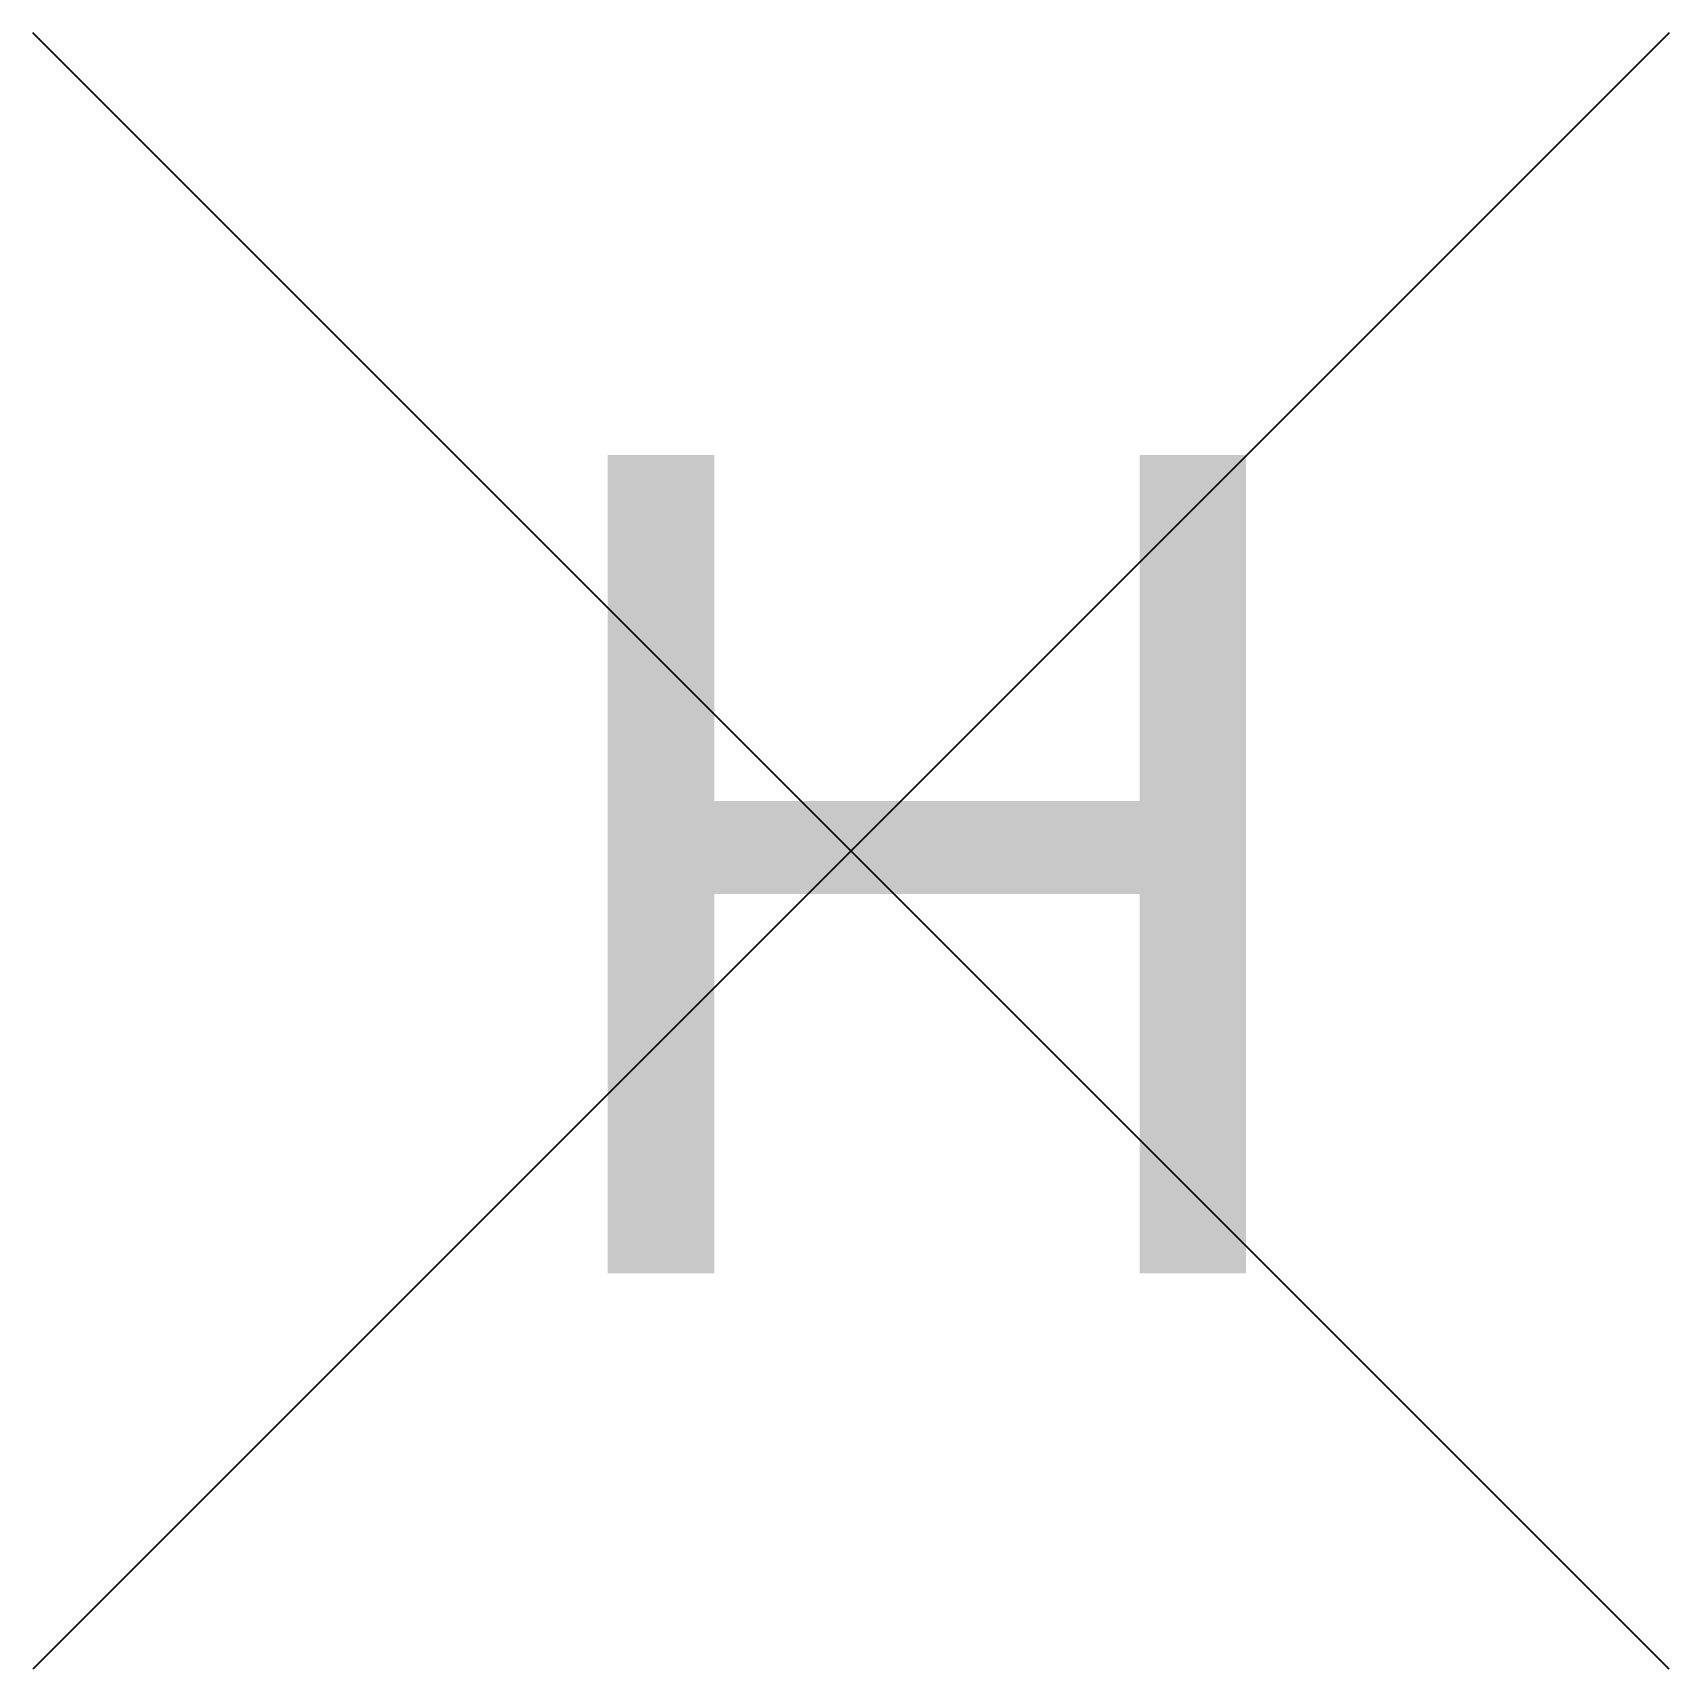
# Model space of a CAD drawing. Header units: millimetres. Extents: x 778 to 1228, y -511 to -61.
import ezdxf

# ---------------------------------------------------------------- set-up
doc = ezdxf.new("R2010")
doc.units = ezdxf.units.MM
doc.header["$MEASUREMENT"] = 0
doc.layers.add('FA-HEAT', color=3, linetype='Continuous')
doc.layers.add('T-All', color=7, linetype='Continuous', lineweight=30)
doc.layers.add('T-caption', color=7, linetype='Continuous', lineweight=20)
doc.styles.add('EL', font='isocpeu_mon.ttf', dxfattribs={"height": 250})

# ---------------------------------------------------------------- blocks, each defined once
blk = doc.blocks.new('Fire devices')
at = {"layer": 'Defpoints'}
for p, q in [((225.18, 225.18), (-225.18, -225.18)), ((225.18, -225.18), (-225.18, 225.18))]:
    blk.add_line(p, q, dxfattribs=at)
at = {"layer": 'T-All', "insert": (-92.77, 108.98), "char_height": 225.1838, "attachment_point": 1, "style": 'EL'}
blk.add_mtext_dynamic_manual_height_columns('{\\fArial|b0|i0|c0|p34;H}', width=225.1838, gutter_width=1125.92, heights=[0], dxfattribs=at)

msp = doc.modelspace()

# ---------------------------------------------------------------- block references
at = {"layer": 'FA-HEAT', "ltscale": 500}
msp.add_blockref('Fire devices', (1003.06, -286.13), dxfattribs=at)

doc.saveas('drawing.dxf')
